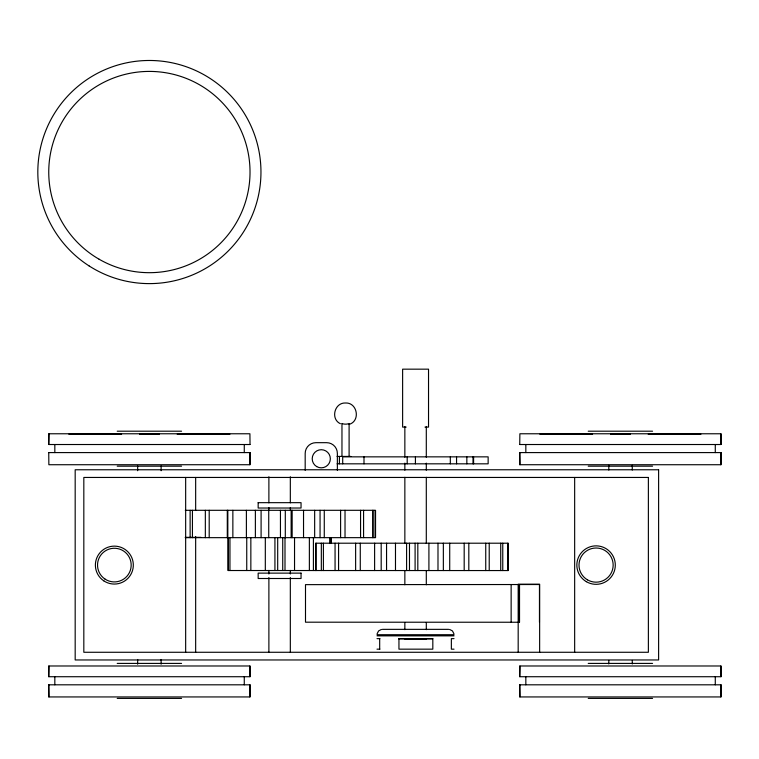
<?xml version="1.0" encoding="UTF-8"?>
<svg xmlns="http://www.w3.org/2000/svg" width="759" height="759" viewBox="0 0 759 759"><rect width="100%" height="100%" fill="white"/><g stroke="black" fill="none" stroke-linecap="round" stroke-linejoin="round"><path stroke-width="1.14" d="M249.92 464.726L250.043 452.592L249.91 464.726L48.861 464.726L48.737 452.592M249.92 696.942L250.043 684.808L249.91 696.942L48.861 696.942L48.737 684.808L48.87 696.942M720.927 464.726L721.05 452.592L720.908 464.726L519.868 464.726L519.735 452.592L519.877 464.726M720.927 696.942L721.05 684.808L720.908 696.942L519.868 696.942L519.735 684.808L519.877 696.942M48.861 433.768L48.737 444.518L48.87 433.768L249.92 433.768L250.043 444.518M48.861 665.985L48.737 676.724L48.87 665.985L249.92 665.985L250.043 676.724L249.91 665.985M519.735 444.518L519.877 433.768L720.927 433.768L721.05 444.518L720.908 433.768M519.868 665.985L519.735 676.724L519.877 665.985L720.927 665.985L721.05 676.724L720.908 665.985M377.119 633.737L378.599 630.919L381.416 629.439M349.102 424.385C360.772 421.065 357.385 402.355 345.525 403.001C334.548 402.403 330.222 419.072 340.402 423.721M406.15 427.099L402.621 427.099L402.621 369.168L428.531 369.168L428.531 427.099L425.002 427.099M117.218 431.197L181.562 431.197M588.225 431.197L652.56 431.197M68.87 434.224L121.582 434.224M139.495 434.224L159.381 434.224M177.198 434.224L229.911 434.224M539.877 434.224L592.589 434.224M610.502 434.224L630.378 434.224M648.205 434.224L700.908 434.224M48.861 444.518L249.92 444.518M519.868 444.518L720.927 444.518M48.861 452.592L249.92 452.592M519.868 452.592L720.927 452.592M337.072 456.434L350.876 456.434M337.072 463.825L488.141 463.825L488.141 456.852L342.698 456.852L342.698 463.825M117.218 466.178L181.562 466.178M588.225 466.178L652.56 466.178M185.3 510.304L375.544 510.304L375.544 537.657L185.3 537.657M185.31 537.344L200.964 537.344M518.9 622.247L305.498 622.19L305.498 584.639L539.459 584.525L539.459 622.247M519.165 622.19L519.241 584.639M382.365 629.353L448.664 629.353M377.005 634.714L454.034 634.714M377.014 635.852L454.024 635.852M377.005 638.632L379.917 638.632M454.024 638.632L451.358 638.632L451.358 649.163L454.024 649.163M398.617 638.841L432.431 638.841M404.851 639.087L426.302 639.087M377.005 649.163L379.917 649.163M117.218 663.404L181.562 663.404M588.225 663.404L652.56 663.404M48.861 676.724L249.92 676.724M519.868 676.724L720.927 676.724M48.861 684.808L249.92 684.808M519.868 684.808L720.927 684.808M117.218 698.394L181.562 698.394M588.225 698.394L652.56 698.394M449.622 629.439L452.44 630.919L453.92 633.737M715.282 444.518L715.282 452.592M715.282 676.724L715.282 684.808M632.266 465.333L632.266 470.058M632.266 660.425L632.266 663.973M608.813 465.333L608.813 470.058M608.813 660.425L608.813 663.973M574.658 477.449L574.658 652.275M539.64 652.455L539.64 584.212L518.179 584.212L518.179 652.455M525.835 444.518L525.835 452.592M525.835 676.724L525.835 684.808M519.526 584.525L519.526 622.247M511.139 584.639L511.139 622.19M507.828 543.207L507.828 570.559M502.762 543.207L502.762 570.559M500.731 543.207L500.731 570.559M489.223 543.207L489.223 570.559M485.741 543.207L485.741 570.559M473.597 456.852L473.597 463.825M473.009 456.852L473.009 463.825M468.815 543.207L468.815 570.559M466.842 456.852L466.842 463.825M464.185 543.207L464.185 570.559M456.557 456.852L456.557 463.825M450.324 456.852L450.324 463.825M449.717 543.207L449.717 570.559M443.351 543.207L443.351 570.559M437.99 543.207L437.99 570.559M428.911 543.207L428.911 570.559M426.302 426.53L426.302 457.231M426.302 463.132L426.302 470.219M426.302 477.307L426.302 543.435M426.302 570.597L426.302 584.772M426.302 622.56L426.302 629.647M417.82 543.207L417.82 570.559M415.42 456.852L415.42 463.825M415.097 543.207L415.097 570.559M409.481 543.207L409.481 570.559M407.194 456.852L407.194 463.825M406.596 543.207L406.596 570.559M404.851 426.53L404.851 457.231M404.851 463.132L404.851 470.219M404.851 477.307L404.851 543.435M404.851 570.597L404.851 584.772M404.851 622.56L404.851 629.647M395.486 543.207L395.486 570.559M386.559 543.207L386.559 570.559M381.189 543.207L381.189 570.559M379.68 638.632L379.68 649.163M374.614 543.207L374.614 570.559M373.912 510.304L373.912 537.657M372.603 510.304L372.603 537.657M363.997 456.852L363.997 463.825M363.58 510.304L363.58 537.657M360.563 510.304L360.563 537.657M360.278 543.207L360.278 570.559M355.629 543.207L355.629 570.559M349.102 456.434L349.102 423.522A10.18 10.18 0 0 1 342.138 423.588M345.022 510.304L345.022 537.657M341.967 423.531L341.967 456.434M340.601 510.304L340.601 537.657M339.406 456.434L339.406 463.825M338.58 543.207L338.58 570.559M337.366 470.343L337.366 453.398A10.73 10.73 0 0 0 326.636 442.677L315.905 442.677A10.73 10.73 0 0 0 305.184 453.398L305.184 470.343M335.061 543.207L335.061 570.559M331.18 537.657L331.18 543.529M330.867 537.657L330.867 543.529M329.681 537.657L329.681 543.529M324.273 510.304L324.273 537.657M323.4 543.207L323.4 570.559M321.332 543.207L321.332 570.559M320.061 510.304L320.061 537.657M316.086 543.207L316.086 570.559M315.649 570.559L315.649 543.207L508.226 543.207L508.226 570.559L228.032 570.521L228.032 537.657M314.662 510.304L314.662 537.657M313.41 537.657L313.41 570.521M309.368 537.657L309.368 570.521M303.534 510.304L303.534 537.657M294.539 537.657L294.539 570.521M292.149 510.304L292.149 537.657M291.143 510.304L291.143 537.657M290.327 476.785L290.327 502.866M290.327 507.61L290.327 509.982M290.327 570.426L290.327 573.984M290.327 577.542L290.327 652.209M285.299 510.304L285.299 537.657M284.995 537.657L284.995 570.521M282.728 537.657L282.728 570.521M280.451 510.304L280.451 537.657M277.69 537.657L277.69 570.521M274.929 537.657L274.929 570.521M268.885 476.785L268.885 502.866M268.885 507.61L268.885 509.982M268.885 570.426L268.885 573.984M268.885 577.542L268.885 652.209M268.733 510.304L268.733 537.657M265.318 537.657L265.318 570.521M261.096 510.304L261.096 537.657M255.375 510.304L255.375 537.657M250.849 537.657L250.849 570.521M246.741 537.657L246.741 570.521M246.39 510.304L246.39 537.657M244.275 444.518L244.275 452.592M244.275 676.724L244.275 684.808M232.861 510.304L232.861 537.657M229.958 537.657L229.958 570.521M228.345 537.657L228.345 570.521M227.823 510.304L227.823 537.657M227.292 510.304L227.292 537.657M209.199 510.304L209.199 537.657M205.338 510.304L205.338 537.657M195.661 477.449L195.661 510.522M195.661 536.509L195.661 652.275M192.435 510.304L192.435 537.657M190.13 510.304L190.13 537.657M185.661 477.449L185.661 652.275M161.117 465.988L161.117 470.713M161.117 659.476L161.117 664.201M137.664 465.988L137.664 470.713M137.664 659.476L137.664 664.201M54.828 444.518L54.828 452.592M54.828 676.724L54.828 684.808M258.164 502.667L258.164 508.027L301.048 508.027L301.048 502.667L258.164 502.667M658.613 469.764L75.179 469.764L75.179 659.96L658.613 659.96L658.613 469.764M648.376 477.449L83.822 477.449L83.822 652.275L648.376 652.275L648.376 477.449M301.048 573.13L258.164 573.13L258.164 578.5L301.048 578.5L301.048 573.13M432.82 638.632L398.949 638.632L398.949 649.163L432.82 649.163L432.82 638.632M105.008 579.079A16.821 16.821 0 0 0 131.146 566.195A16.821 16.821 0 0 0 106.915 550A16.821 16.821 0 0 0 105.008 579.079M587.457 579.838A17.078 17.078 0 0 0 613.158 565.189A17.078 17.078 0 0 0 587.618 550.256A17.078 17.078 0 0 0 587.457 579.838M103.812 580.863A18.966 18.966 0 0 0 133.28 566.337A18.966 18.966 0 0 0 105.966 548.083A18.966 18.966 0 0 0 103.812 580.863M586.365 581.688A19.222 19.222 0 0 0 615.302 565.199A19.222 19.222 0 0 0 586.555 548.387A19.222 19.222 0 0 0 586.365 581.688M316.683 466.586A9.07 9.07 0 0 0 330.345 458.834A9.07 9.07 0 0 0 316.797 450.884A9.07 9.07 0 0 0 316.683 466.586M89.012 265.868A111.573 111.573 0 0 0 260.83 177.416A111.573 111.573 0 0 0 98.328 72.845A111.573 111.573 0 0 0 89.012 265.868M99.068 259.198A100.634 100.634 0 0 0 250.024 172.046A100.634 100.634 0 0 0 99.068 84.894A100.634 100.634 0 0 0 99.068 259.198"/></g></svg>
